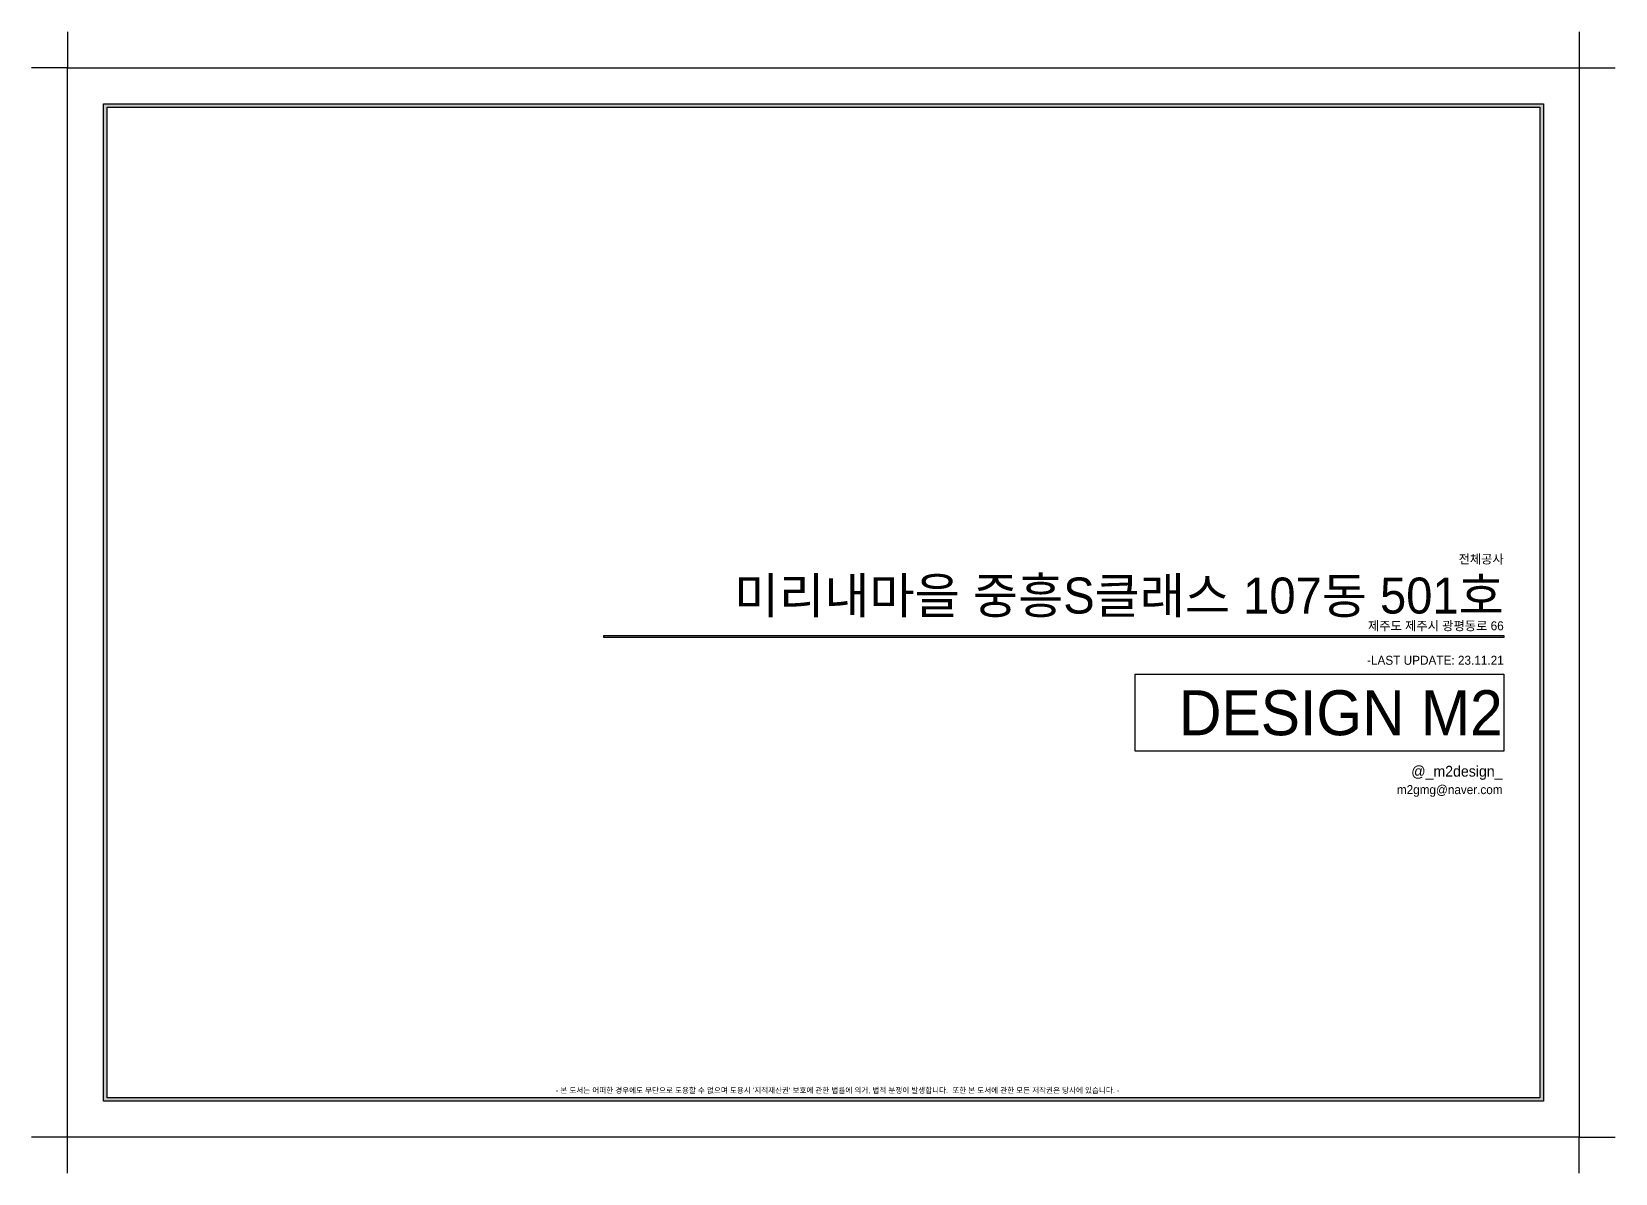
# Model space of a CAD drawing. Header units: millimetres. Extents: x -551172 to 227904, y -3435 to 261611.
# Drawn here: x 139904 to 227904, y 142384 to 205784 of the extents above; entities that cross this region are included whole.
import ezdxf
from ezdxf.enums import TextEntityAlignment as Align

# ---------------------------------------------------------------- set-up
doc = ezdxf.new("R2010")
doc.units = ezdxf.units.MM
doc.header["$LTSCALE"] = 100
doc.layers.get('DEFPOINTS').update_dxf_attribs({"color": 248})
for name, color, linetype in [('F-WALL1', 2, 'Continuous'), ('FORM(YOURNAME)-1', 1, 'Continuous'), ('FORM(YOURNAME)-1 @ 1', 1, 'Continuous'), ('FORM(YOURNAME)-11', 1, 'Continuous'), ('FORM(YOURNAME)-11 @ 1', 1, 'Continuous')]:
    doc.layers.add(name, color=color, linetype=linetype)
doc.styles.add('YOURNAME', font='HYWULM.TTF')

# ---------------------------------------------------------------- blocks, each defined once
blk = doc.blocks.new('FORM-COVER')
at = {"layer": 'FORM(YOURNAME)-1'}
h = blk.add_hatch(color=14, dxfattribs=at)
h.dxf.hatch_style = 1
h.paths.add_polyline_path([(221205, 58323), (221205, 58423), (271205, 58423), (271205, 58323)])
at = {"layer": 'FORM(YOURNAME)-11'}
h = blk.add_hatch(color=14, dxfattribs=at)
h.dxf.hatch_style = 1
h.paths.add_polyline_path([(273205, 87762), (273205, 32762), (193605, 32762), (193605, 87762)], flags=16)
h.paths.add_polyline_path([(193405, 87962), (273405, 87962), (273405, 32562), (193405, 32562)])
at = {"layer": 'DEFPOINTS', "color": 1}
for points in [[(191405, 91962), (191405, 89962), (189405, 89962)], [(275405, 91962), (275405, 89962), (277405, 89962)], [(191405, 28562), (191405, 30562), (189405, 30562)], [(275405, 28562), (275405, 30562), (277405, 30562)]]:
    blk.add_lwpolyline(points, dxfattribs=at)
at = {"layer": 'DEFPOINTS'}
blk.add_lwpolyline([(271205, 51997), (250728, 51997), (250728, 56281), (271205, 56281)], close=True, dxfattribs=at)
at = {"layer": 'FORM(YOURNAME)-1', "color": 250}
blk.add_lwpolyline([(191405, 89962), (275405, 89962), (275405, 30562), (191405, 30562)], close=True, dxfattribs=at)
at = {"layer": 'FORM(YOURNAME)-1', "color": 14}
for points in [[(193405, 87962), (273405, 87962), (273405, 32562), (193405, 32562)], [(273205, 87762), (273205, 32762), (193605, 32762), (193605, 87762)], [(221205, 58323), (221205, 58423), (271205, 58423), (271205, 58323)]]:
    blk.add_lwpolyline(points, close=True, dxfattribs=at)
at = {"layer": 'FORM(YOURNAME)-1', "color": 14, "style": 'YOURNAME'}
blk.add_text('전체공사', height=500, dxfattribs=at).set_placement((271205, 62423), align=Align.RIGHT)
blk.add_text('DESIGN M2', height=2500, dxfattribs=at).set_placement((262154, 54139), align=Align.MIDDLE_CENTER)
at = {"layer": 'FORM(YOURNAME)-1', "color": 12, "style": 'YOURNAME'}
blk.add_text('@_m2design_', height=600, dxfattribs=at).set_placement((271138, 50592), align=Align.RIGHT)
at = {"layer": 'FORM(YOURNAME)-1', "color": 12, "style": 'YOURNAME', "width": 0.995}
blk.add_text('m2gmg@naver.com', height=500, dxfattribs=at).set_placement((271138, 49620), align=Align.RIGHT)
at = {"layer": 'FORM(YOURNAME)-1', "color": 10, "style": 'YOURNAME'}
blk.add_text("- 본 도서는 어떠한 경우에도 무단으로 도용할 수 없으며 도용시 '지적재산권' 보호에 관한 법률에 의거, 법적 분쟁이 발생합니다.  또한 본 도서에 관한 모든 저작권은 당사에 있습니다. -", height=300, dxfattribs=at).set_placement((234190, 33169), align=Align.MIDDLE_CENTER)
at = {"layer": 'FORM(YOURNAME)-1', "color": 3, "style": 'YOURNAME'}
blk.add_attdef('1', text='', height=3000, dxfattribs=at).set_placement((271205, 60349), align=Align.MIDDLE_RIGHT)
blk = doc.blocks.new('*U696')
at = {"layer": 'FORM(YOURNAME)-1'}
ref = blk.add_blockref('FORM-COVER', (-49501, 113822), dxfattribs=at)
ref.add_attrib('1', '미리내마을 중흥S클래스 107동 501호', dxfattribs={"layer": 'FORM(YOURNAME)-11 @ 1', "color": 3, "height": 2000, "style": 'YOURNAME'}).set_placement((221704, 174470), align=Align.MIDDLE_RIGHT)

msp = doc.modelspace()

# ---------------------------------------------------------------- block references
at = {"layer": 'F-WALL1'}
msp.add_blockref('*U696', (0, 0), dxfattribs=at)

# ---------------------------------------------------------------- texts
at = {"layer": 'FORM(YOURNAME)-1 @ 1', "color": 6, "style": 'YOURNAME'}
msp.add_text('제주도 제주시 광평동로 66', height=500, dxfattribs=at).set_placement((221704.4, 172789), align=Align.MIDDLE_RIGHT)
at = {"layer": 'FORM(YOURNAME)-1 @ 1', "style": 'YOURNAME'}
msp.add_text('-LAST UPDATE: 23.11.21', height=500, dxfattribs=at).set_placement((221704.4, 170876), align=Align.MIDDLE_RIGHT)

doc.saveas('drawing.dxf')
